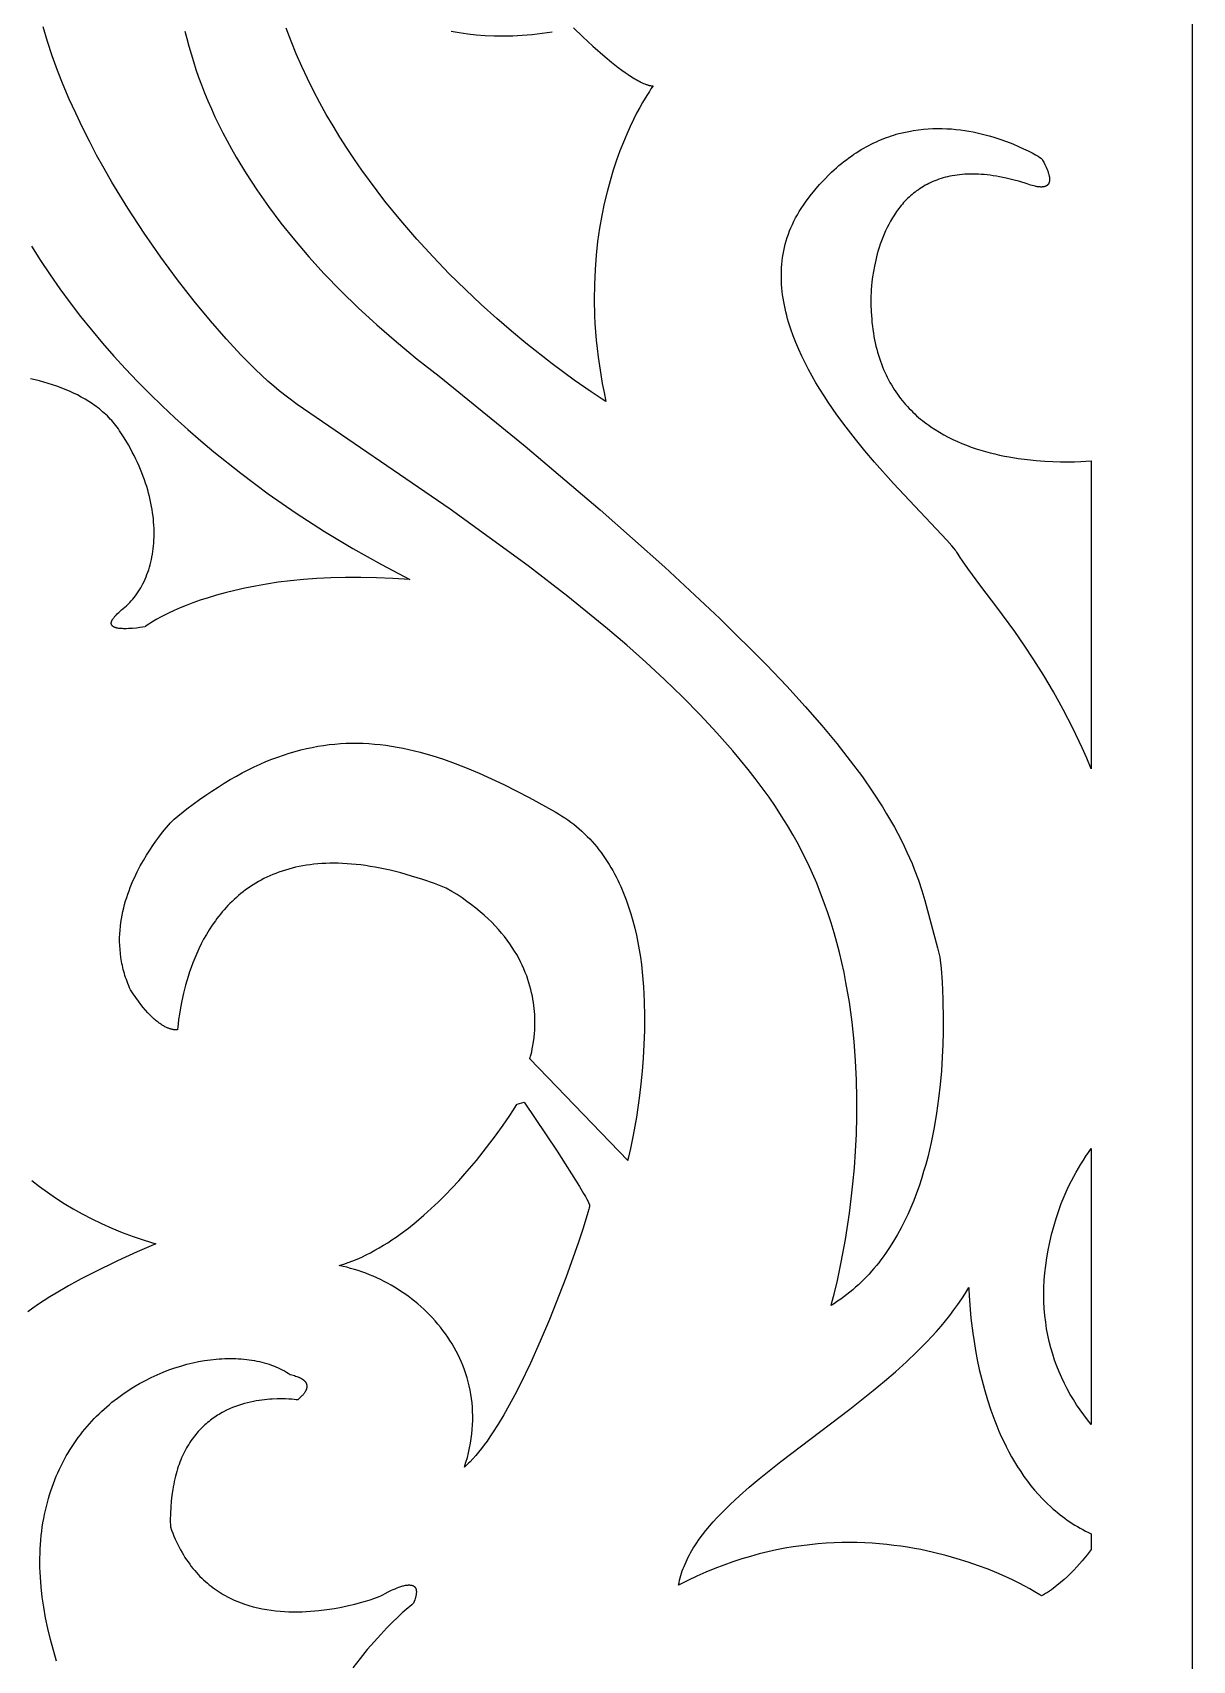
# Model space of a CAD drawing. Extents: x -3008 to 184, y 2842 to 4842.
# Drawn here: x -2236.8 to -2007.6, y 4122.2 to 4443.9 of the extents above; entities that cross this region are included whole.
import ezdxf

# ---------------------------------------------------------------- set-up
doc = ezdxf.new("R2010")
doc.units = 0
doc.layers.add('DEFAULT', color=7, linetype='CONTINUOUS')
doc.layers.add('LAYER_1', color=7, linetype='CONTINUOUS')

msp = doc.modelspace()

# ---------------------------------------------------------------- linework, layer by layer
at = {"layer": 'DEFAULT'}
msp.add_lwpolyline([(-3007.61, 2841.66), (-2007.61, 2841.66), (-2007.61, 4841.66), (-3007.61, 4841.66)], close=True, dxfattribs=at)
at = {"layer": 'LAYER_1'}
for points in [[(-2206.73, 4444.19), (-2206.36, 4442.69), (-2205.95, 4441.18), (-2205.52, 4439.67), (-2205.05, 4438.15), (-2204.54, 4436.61), (-2204.01, 4435.08), (-2203.43, 4433.53), (-2202.83, 4431.97), (-2202.18, 4430.41), (-2201.5, 4428.84), (-2200.78, 4427.26), (-2200.02, 4425.68), (-2199.23, 4424.09), (-2198.39, 4422.49), (-2197.52, 4420.89), (-2196.6, 4419.28), (-2194.65, 4416.05), (-2192.52, 4412.79), (-2190.23, 4409.51), (-2187.75, 4406.22), (-2185.08, 4402.91), (-2182.23, 4399.58), (-2179.18, 4396.23), (-2175.93, 4392.88), (-2172.47, 4389.51), (-2168.81, 4386.14), (-2164.93, 4382.75), (-2160.83, 4379.36), (-2156.51, 4375.97), (-2139.5, 4362.13), (-2124.68, 4349.59), (-2111.9, 4338.27), (-2100.99, 4328.07), (-2091.79, 4318.92), (-2087.78, 4314.7), (-2084.14, 4310.71), (-2080.84, 4306.94), (-2077.88, 4303.37), (-2075.22, 4299.99), (-2072.84, 4296.79), (-2070.74, 4293.76), (-2068.88, 4290.89), (-2068.04, 4289.52), (-2067.25, 4288.17), (-2066.51, 4286.87), (-2065.82, 4285.59), (-2065.18, 4284.35), (-2064.58, 4283.13), (-2064.03, 4281.95), (-2063.51, 4280.79), (-2063.03, 4279.66), (-2062.58, 4278.55), (-2061.78, 4276.4), (-2061.09, 4274.33), (-2060.48, 4272.34), (-2058.02, 4263), (-2057.51, 4261.19), (-2057.45, 4260.61), (-2057.29, 4258.94), (-2057.1, 4256.31), (-2056.94, 4252.85), (-2056.87, 4248.69), (-2056.88, 4246.38), (-2056.94, 4243.94), (-2057.06, 4241.39), (-2057.23, 4238.74), (-2057.47, 4236.01), (-2057.78, 4233.21), (-2058.18, 4230.37), (-2058.66, 4227.48), (-2059.24, 4224.58), (-2059.57, 4223.13), (-2059.93, 4221.68), (-2060.31, 4220.23), (-2060.73, 4218.79), (-2061.17, 4217.35), (-2061.64, 4215.92), (-2062.15, 4214.51), (-2062.69, 4213.11), (-2063.26, 4211.72), (-2063.87, 4210.35), (-2064.51, 4208.99), (-2065.19, 4207.66), (-2065.9, 4206.36), (-2066.66, 4205.07), (-2067.45, 4203.82), (-2068.28, 4202.59), (-2068.72, 4201.98), (-2069.16, 4201.39), (-2069.61, 4200.8), (-2070.07, 4200.23), (-2070.55, 4199.66), (-2071.03, 4199.1), (-2071.53, 4198.54), (-2072.04, 4198), (-2072.56, 4197.47), (-2073.09, 4196.95), (-2073.63, 4196.44), (-2074.18, 4195.93), (-2074.74, 4195.44), (-2075.32, 4194.96), (-2075.91, 4194.49), (-2076.51, 4194.04), (-2077.12, 4193.59), (-2077.75, 4193.16), (-2078.38, 4192.73), (-2079.03, 4192.32), (-2078.87, 4192.9), (-2078.43, 4194.59), (-2077.78, 4197.29), (-2077.01, 4200.91), (-2076.19, 4205.36), (-2075.4, 4210.56), (-2075.04, 4213.4), (-2074.71, 4216.4), (-2074.42, 4219.54), (-2074.19, 4222.81), (-2074.02, 4226.2), (-2073.92, 4229.69), (-2073.91, 4233.28), (-2073.99, 4236.95), (-2074.17, 4240.69), (-2074.45, 4244.5), (-2074.86, 4248.35), (-2075.4, 4252.25), (-2076.08, 4256.17), (-2076.47, 4258.13), (-2076.9, 4260.1), (-2077.37, 4262.07), (-2077.88, 4264.05), (-2078.44, 4266.01), (-2079.03, 4267.98), (-2079.67, 4269.94), (-2080.36, 4271.9), (-2081.09, 4273.85), (-2081.87, 4275.79), (-2082.7, 4277.72), (-2083.58, 4279.63), (-2084.51, 4281.54), (-2085.49, 4283.43), (-2086.53, 4285.31), (-2087.63, 4287.18), (-2088.79, 4289.05), (-2090.01, 4290.92), (-2091.29, 4292.77), (-2092.62, 4294.62), (-2094, 4296.46), (-2095.42, 4298.29), (-2098.42, 4301.93), (-2101.59, 4305.52), (-2104.91, 4309.08), (-2108.36, 4312.59), (-2111.94, 4316.05), (-2115.62, 4319.45), (-2119.38, 4322.8), (-2123.22, 4326.08), (-2131.02, 4332.45), (-2138.9, 4338.53), (-2154.31, 4349.69), (-2184.54, 4370.42), (-2186.44, 4371.83), (-2188.07, 4373.1), (-2189.15, 4374), (-2190.31, 4375.02), (-2191.54, 4376.14), (-2192.83, 4377.38), (-2195.59, 4380.17), (-2198.55, 4383.36), (-2201.66, 4386.91), (-2204.88, 4390.8), (-2208.17, 4395), (-2211.49, 4399.49), (-2214.79, 4404.22), (-2218.03, 4409.19), (-2221.17, 4414.35), (-2222.69, 4417), (-2224.17, 4419.68), (-2225.61, 4422.4), (-2226.99, 4425.15), (-2228.31, 4427.94), (-2229.57, 4430.74), (-2230.77, 4433.57), (-2231.89, 4436.42), (-2232.93, 4439.28), (-2233.89, 4442.15), (-2234.76, 4445.02)], [(-2129.96, 4444.84), (-2128.1, 4443.04), (-2126.11, 4441.2), (-2123.69, 4439.1), (-2122.39, 4438.03), (-2121.07, 4436.99), (-2120.41, 4436.49), (-2119.75, 4436.02), (-2119.1, 4435.57), (-2118.46, 4435.15), (-2117.84, 4434.77), (-2117.54, 4434.59), (-2117.24, 4434.42), (-2116.94, 4434.26), (-2116.65, 4434.11), (-2116.37, 4433.98), (-2116.1, 4433.85), (-2115.83, 4433.74), (-2115.7, 4433.69), (-2115.57, 4433.64), (-2115.44, 4433.6), (-2115.31, 4433.56), (-2115.19, 4433.52), (-2115.07, 4433.49), (-2114.95, 4433.46), (-2114.83, 4433.43), (-2114.72, 4433.41), (-2114.61, 4433.39), (-2114.5, 4433.38), (-2114.44, 4433.37), (-2114.39, 4433.37), (-2114.34, 4433.36), (-2114.28, 4433.36), (-2114.23, 4433.36), (-2114.18, 4433.36), (-2114.38, 4433.08), (-2114.62, 4432.74), (-2114.94, 4432.27), (-2115.33, 4431.66), (-2115.78, 4430.92), (-2116.29, 4430.05), (-2116.85, 4429.05), (-2117.45, 4427.93), (-2118.08, 4426.69), (-2118.73, 4425.32), (-2119.4, 4423.83), (-2120.08, 4422.21), (-2120.76, 4420.49), (-2121.42, 4418.64), (-2122.07, 4416.68), (-2122.7, 4414.61), (-2123.29, 4412.42), (-2123.84, 4410.12), (-2124.34, 4407.72), (-2124.78, 4405.21), (-2125.16, 4402.59), (-2125.46, 4399.87), (-2125.68, 4397.04), (-2125.81, 4394.12), (-2125.84, 4391.09), (-2125.77, 4387.97), (-2125.69, 4386.37), (-2125.58, 4384.75), (-2125.44, 4383.11), (-2125.27, 4381.44), (-2125.06, 4379.75), (-2124.82, 4378.03), (-2124.55, 4376.29), (-2124.24, 4374.53), (-2123.89, 4372.75), (-2123.51, 4370.95), (-2124.27, 4371.43), (-2126.44, 4372.86), (-2129.8, 4375.2), (-2134.17, 4378.42), (-2139.34, 4382.5), (-2142.16, 4384.85), (-2145.11, 4387.4), (-2148.16, 4390.15), (-2151.29, 4393.1), (-2154.47, 4396.23), (-2157.67, 4399.55), (-2160.88, 4403.06), (-2164.07, 4406.74), (-2167.2, 4410.6), (-2170.27, 4414.63), (-2171.77, 4416.7), (-2173.24, 4418.82), (-2174.68, 4420.98), (-2176.09, 4423.19), (-2177.45, 4425.43), (-2178.78, 4427.71), (-2180.07, 4430.03), (-2181.31, 4432.38), (-2182.5, 4434.78), (-2183.64, 4437.21), (-2184.73, 4439.68), (-2185.75, 4442.19), (-2186.72, 4444.73)], [(-2154.13, 4444.17), (-2152.51, 4443.89), (-2150.84, 4443.65), (-2149.14, 4443.46), (-2147.4, 4443.33), (-2145.62, 4443.25), (-2143.8, 4443.22), (-2141.95, 4443.26), (-2140.05, 4443.36), (-2138.11, 4443.52), (-2136.14, 4443.75), (-2134.12, 4444.04)], [(-2237.05, 4401.69), (-2235.25, 4398.83), (-2233.37, 4396.01), (-2231.43, 4393.22), (-2229.41, 4390.48), (-2227.33, 4387.78), (-2225.2, 4385.13), (-2223, 4382.51), (-2220.74, 4379.94), (-2218.44, 4377.42), (-2216.08, 4374.94), (-2213.67, 4372.5), (-2211.22, 4370.11), (-2208.72, 4367.77), (-2206.18, 4365.48), (-2203.61, 4363.23), (-2201, 4361.04), (-2195.69, 4356.79), (-2190.26, 4352.75), (-2184.75, 4348.92), (-2179.17, 4345.31), (-2173.55, 4341.91), (-2167.9, 4338.74), (-2162.25, 4335.8), (-2165.62, 4336.02), (-2168.86, 4336.16), (-2171.99, 4336.23), (-2175, 4336.22), (-2177.89, 4336.14), (-2180.66, 4336), (-2183.32, 4335.8), (-2185.86, 4335.55), (-2188.29, 4335.25), (-2190.6, 4334.91), (-2192.8, 4334.52), (-2194.89, 4334.11), (-2196.87, 4333.66), (-2198.74, 4333.2), (-2200.5, 4332.71), (-2202.15, 4332.21), (-2203.69, 4331.7), (-2205.13, 4331.19), (-2206.46, 4330.68), (-2207.69, 4330.18), (-2208.82, 4329.69), (-2209.84, 4329.21), (-2210.76, 4328.76), (-2211.58, 4328.33), (-2212.3, 4327.94), (-2212.92, 4327.58), (-2213.44, 4327.26), (-2213.86, 4326.99), (-2214.19, 4326.77), (-2214.43, 4326.61), (-2214.57, 4326.51), (-2214.6, 4326.48), (-2214.61, 4326.47), (-2214.61, 4326.47), (-2214.61, 4326.47), (-2215.09, 4326.39), (-2215.63, 4326.31), (-2216.3, 4326.22), (-2217.06, 4326.15), (-2217.46, 4326.12), (-2217.87, 4326.09), (-2218.28, 4326.08), (-2218.68, 4326.08), (-2218.88, 4326.08), (-2219.08, 4326.09), (-2219.27, 4326.1), (-2219.46, 4326.11), (-2219.64, 4326.13), (-2219.81, 4326.15), (-2219.98, 4326.18), (-2220.07, 4326.2), (-2220.15, 4326.22), (-2220.22, 4326.23), (-2220.3, 4326.25), (-2220.37, 4326.27), (-2220.45, 4326.3), (-2220.52, 4326.32), (-2220.58, 4326.35), (-2220.65, 4326.37), (-2220.68, 4326.39), (-2220.71, 4326.4), (-2220.74, 4326.42), (-2220.77, 4326.43), (-2220.8, 4326.45), (-2220.82, 4326.46), (-2220.85, 4326.48), (-2220.88, 4326.49), (-2220.9, 4326.51), (-2220.93, 4326.53), (-2220.95, 4326.55), (-2220.98, 4326.56), (-2221, 4326.58), (-2221.02, 4326.6), (-2221.04, 4326.62), (-2221.06, 4326.64), (-2221.08, 4326.66), (-2221.1, 4326.68), (-2221.12, 4326.7), (-2221.13, 4326.73), (-2221.15, 4326.75), (-2221.16, 4326.77), (-2221.18, 4326.79), (-2221.19, 4326.82), (-2221.2, 4326.84), (-2221.22, 4326.86), (-2221.23, 4326.89), (-2221.24, 4326.91), (-2221.24, 4326.94), (-2221.25, 4326.97), (-2221.26, 4326.99), (-2221.26, 4327.02), (-2221.27, 4327.05), (-2221.27, 4327.08), (-2221.27, 4327.1), (-2221.28, 4327.13), (-2221.28, 4327.16), (-2221.28, 4327.19), (-2221.27, 4327.22), (-2221.27, 4327.26), (-2221.27, 4327.29), (-2221.26, 4327.32), (-2221.26, 4327.35), (-2221.25, 4327.39), (-2221.24, 4327.42), (-2221.23, 4327.45), (-2221.22, 4327.49), (-2221.21, 4327.52), (-2221.2, 4327.56), (-2221.18, 4327.6), (-2221.17, 4327.63), (-2221.15, 4327.67), (-2221.14, 4327.71), (-2221.12, 4327.75), (-2221.1, 4327.79), (-2221.08, 4327.83), (-2221.05, 4327.87), (-2221.03, 4327.91), (-2220.98, 4327.99), (-2220.92, 4328.08), (-2220.86, 4328.17), (-2220.79, 4328.26), (-2220.72, 4328.35), (-2220.64, 4328.44), (-2220.56, 4328.54), (-2220.47, 4328.64), (-2220.37, 4328.75), (-2220.27, 4328.85), (-2220.05, 4329.07), (-2219.81, 4329.3), (-2219.54, 4329.54), (-2219.24, 4329.79), (-2218.92, 4330.06), (-2218.59, 4330.33), (-2218.26, 4330.62), (-2217.94, 4330.92), (-2217.63, 4331.23), (-2217.33, 4331.56), (-2217.04, 4331.89), (-2216.75, 4332.24), (-2216.48, 4332.6), (-2216.21, 4332.97), (-2215.95, 4333.35), (-2215.7, 4333.74), (-2215.46, 4334.14), (-2215.23, 4334.55), (-2215.01, 4334.98), (-2214.79, 4335.41), (-2214.59, 4335.85), (-2214.4, 4336.31), (-2214.22, 4336.77), (-2214.04, 4337.24), (-2213.88, 4337.72), (-2213.73, 4338.21), (-2213.59, 4338.71), (-2213.46, 4339.21), (-2213.34, 4339.73), (-2213.24, 4340.25), (-2213.14, 4340.79), (-2213.06, 4341.32), (-2212.99, 4341.87), (-2212.93, 4342.43), (-2212.88, 4342.99), (-2212.84, 4343.56), (-2212.82, 4344.14), (-2212.81, 4344.72), (-2212.81, 4345.31), (-2212.83, 4345.91), (-2212.86, 4346.51), (-2212.9, 4347.12), (-2212.95, 4347.73), (-2213.02, 4348.35), (-2213.1, 4348.98), (-2213.2, 4349.61), (-2213.31, 4350.25), (-2213.43, 4350.89), (-2213.57, 4351.54), (-2213.73, 4352.19), (-2213.9, 4352.84), (-2214.08, 4353.5), (-2214.28, 4354.17), (-2214.49, 4354.84), (-2214.72, 4355.51), (-2214.96, 4356.18), (-2215.23, 4356.86), (-2215.5, 4357.54), (-2215.79, 4358.23), (-2216.1, 4358.92), (-2216.43, 4359.61), (-2216.77, 4360.3), (-2217.13, 4361), (-2217.5, 4361.69), (-2217.89, 4362.39), (-2218.73, 4363.8), (-2219.64, 4365.21), (-2219.87, 4365.56), (-2220.12, 4365.9), (-2220.38, 4366.24), (-2220.64, 4366.57), (-2220.91, 4366.89), (-2221.18, 4367.21), (-2221.47, 4367.52), (-2221.76, 4367.82), (-2222.05, 4368.12), (-2222.36, 4368.41), (-2222.67, 4368.69), (-2222.98, 4368.97), (-2223.31, 4369.24), (-2223.63, 4369.51), (-2223.97, 4369.77), (-2224.31, 4370.03), (-2224.65, 4370.28), (-2225, 4370.52), (-2225.72, 4370.99), (-2226.45, 4371.44), (-2227.2, 4371.86), (-2227.97, 4372.27), (-2228.76, 4372.65), (-2229.56, 4373.01), (-2230.37, 4373.36), (-2231.2, 4373.68), (-2232.04, 4373.99), (-2232.88, 4374.28), (-2233.74, 4374.55), (-2234.6, 4374.8), (-2235.47, 4375.04), (-2236.34, 4375.26), (-2237.21, 4375.46)], [(-2236.99, 4217.06), (-2235.48, 4215.87), (-2233.91, 4214.72), (-2232.27, 4213.59), (-2230.58, 4212.5), (-2228.83, 4211.45), (-2227.02, 4210.43), (-2225.14, 4209.45), (-2223.19, 4208.51), (-2221.18, 4207.62), (-2219.11, 4206.77), (-2216.96, 4205.97), (-2214.75, 4205.22), (-2212.46, 4204.52), (-2216.15, 4202.94), (-2220.07, 4201.15), (-2224.75, 4198.87), (-2227.23, 4197.58), (-2229.73, 4196.22), (-2232.19, 4194.79), (-2233.39, 4194.06), (-2234.55, 4193.32), (-2235.68, 4192.58), (-2236.76, 4191.82), (-2237.79, 4191.07)], [(-2232.07, 4122.03), (-2233.27, 4126.33), (-2233.8, 4128.49), (-2234.25, 4130.61), (-2234.62, 4132.69), (-2234.92, 4134.72), (-2235.14, 4136.71), (-2235.29, 4138.65), (-2235.34, 4139.61), (-2235.37, 4140.55), (-2235.38, 4141.48), (-2235.38, 4142.41), (-2235.36, 4143.32), (-2235.32, 4144.22), (-2235.27, 4145.11), (-2235.2, 4145.99), (-2235.12, 4146.86), (-2235.02, 4147.72), (-2234.91, 4148.56), (-2234.78, 4149.4), (-2234.63, 4150.22), (-2234.47, 4151.04), (-2234.3, 4151.84), (-2234.11, 4152.63), (-2233.91, 4153.42), (-2233.7, 4154.19), (-2233.47, 4154.95), (-2233.23, 4155.7), (-2232.98, 4156.43), (-2232.71, 4157.16), (-2232.43, 4157.88), (-2232.14, 4158.59), (-2231.84, 4159.28), (-2231.53, 4159.97), (-2231.2, 4160.64), (-2230.87, 4161.3), (-2230.52, 4161.96), (-2230.16, 4162.6), (-2229.79, 4163.23), (-2229.42, 4163.85), (-2229.03, 4164.46), (-2228.63, 4165.06), (-2228.22, 4165.65), (-2227.81, 4166.23), (-2227.38, 4166.79), (-2226.95, 4167.35), (-2226.5, 4167.9), (-2226.05, 4168.43), (-2225.59, 4168.96), (-2225.13, 4169.47), (-2224.65, 4169.98), (-2224.17, 4170.47), (-2223.68, 4170.95), (-2223.19, 4171.42), (-2222.68, 4171.88), (-2222.18, 4172.34), (-2221.66, 4172.78), (-2221.14, 4173.21), (-2220.08, 4174.03), (-2219.01, 4174.82), (-2217.91, 4175.56), (-2216.8, 4176.27), (-2215.67, 4176.93), (-2214.53, 4177.54), (-2213.38, 4178.12), (-2212.22, 4178.66), (-2211.05, 4179.15), (-2209.88, 4179.6), (-2208.7, 4180.01), (-2207.53, 4180.38), (-2206.35, 4180.71), (-2205.18, 4181), (-2204.01, 4181.24), (-2202.84, 4181.45), (-2201.69, 4181.61), (-2200.55, 4181.73), (-2199.98, 4181.78), (-2199.41, 4181.81), (-2198.85, 4181.84), (-2198.3, 4181.86), (-2197.74, 4181.86), (-2197.19, 4181.85), (-2196.65, 4181.84), (-2196.11, 4181.81), (-2195.58, 4181.78), (-2195.05, 4181.73), (-2194.52, 4181.68), (-2194, 4181.61), (-2193.49, 4181.53), (-2192.99, 4181.45), (-2192.49, 4181.35), (-2191.99, 4181.24), (-2191.51, 4181.13), (-2191.03, 4181), (-2190.55, 4180.86), (-2190.09, 4180.72), (-2189.63, 4180.56), (-2189.19, 4180.39), (-2188.75, 4180.22), (-2188.31, 4180.03), (-2187.89, 4179.83), (-2187.48, 4179.63), (-2187.07, 4179.41), (-2186.68, 4179.18), (-2186.29, 4178.94), (-2185.92, 4178.7), (-2185.62, 4178.63), (-2185.35, 4178.56), (-2185.09, 4178.48), (-2184.84, 4178.4), (-2184.61, 4178.32), (-2184.39, 4178.24), (-2184.29, 4178.2), (-2184.19, 4178.16), (-2184.1, 4178.11), (-2184, 4178.07), (-2183.92, 4178.02), (-2183.83, 4177.98), (-2183.75, 4177.93), (-2183.67, 4177.89), (-2183.6, 4177.84), (-2183.52, 4177.79), (-2183.45, 4177.75), (-2183.39, 4177.7), (-2183.33, 4177.65), (-2183.27, 4177.6), (-2183.21, 4177.55), (-2183.16, 4177.51), (-2183.11, 4177.46), (-2183.06, 4177.41), (-2183.01, 4177.36), (-2182.97, 4177.31), (-2182.95, 4177.28), (-2182.93, 4177.26), (-2182.91, 4177.23), (-2182.89, 4177.2), (-2182.88, 4177.18), (-2182.86, 4177.15), (-2182.84, 4177.13), (-2182.83, 4177.1), (-2182.81, 4177.08), (-2182.8, 4177.05), (-2182.79, 4177.03), (-2182.77, 4177), (-2182.76, 4176.97), (-2182.75, 4176.95), (-2182.74, 4176.92), (-2182.73, 4176.9), (-2182.72, 4176.87), (-2182.71, 4176.84), (-2182.7, 4176.82), (-2182.69, 4176.79), (-2182.68, 4176.77), (-2182.67, 4176.74), (-2182.67, 4176.71), (-2182.66, 4176.69), (-2182.65, 4176.66), (-2182.65, 4176.63), (-2182.64, 4176.61), (-2182.64, 4176.58), (-2182.64, 4176.56), (-2182.63, 4176.53), (-2182.63, 4176.5), (-2182.63, 4176.48), (-2182.63, 4176.45), (-2182.63, 4176.42), (-2182.62, 4176.4), (-2182.62, 4176.37), (-2182.62, 4176.32), (-2182.63, 4176.27), (-2182.63, 4176.21), (-2182.64, 4176.16), (-2182.65, 4176.11), (-2182.65, 4176.06), (-2182.67, 4176.01), (-2182.68, 4175.95), (-2182.69, 4175.9), (-2182.71, 4175.85), (-2182.72, 4175.8), (-2182.74, 4175.75), (-2182.76, 4175.7), (-2182.78, 4175.65), (-2182.8, 4175.6), (-2182.83, 4175.55), (-2182.85, 4175.5), (-2182.87, 4175.45), (-2182.9, 4175.4), (-2182.93, 4175.35), (-2182.98, 4175.25), (-2183.04, 4175.16), (-2183.1, 4175.07), (-2183.17, 4174.97), (-2183.24, 4174.89), (-2183.3, 4174.8), (-2183.37, 4174.71), (-2183.45, 4174.63), (-2183.52, 4174.55), (-2183.66, 4174.4), (-2183.8, 4174.26), (-2183.94, 4174.13), (-2184.06, 4174.01), (-2184.18, 4173.92), (-2184.28, 4173.83), (-2184.43, 4173.72), (-2184.48, 4173.67), (-2184.56, 4173.69), (-2184.77, 4173.72), (-2185.12, 4173.76), (-2185.59, 4173.8), (-2186.18, 4173.84), (-2186.86, 4173.88), (-2187.64, 4173.89), (-2188.51, 4173.89), (-2189.45, 4173.85), (-2189.94, 4173.82), (-2190.45, 4173.78), (-2190.98, 4173.72), (-2191.51, 4173.66), (-2192.06, 4173.58), (-2192.62, 4173.49), (-2193.19, 4173.38), (-2193.76, 4173.26), (-2194.34, 4173.12), (-2194.93, 4172.96), (-2195.52, 4172.79), (-2196.11, 4172.6), (-2196.71, 4172.38), (-2197.31, 4172.15), (-2197.9, 4171.9), (-2198.5, 4171.62), (-2199.09, 4171.32), (-2199.38, 4171.16), (-2199.68, 4170.99), (-2199.97, 4170.82), (-2200.26, 4170.64), (-2200.55, 4170.46), (-2200.84, 4170.27), (-2201.12, 4170.07), (-2201.4, 4169.87), (-2201.68, 4169.65), (-2201.96, 4169.44), (-2202.24, 4169.21), (-2202.51, 4168.98), (-2202.78, 4168.74), (-2203.05, 4168.49), (-2203.31, 4168.23), (-2203.58, 4167.97), (-2203.83, 4167.7), (-2204.09, 4167.42), (-2204.34, 4167.14), (-2204.58, 4166.84), (-2204.83, 4166.54), (-2205.06, 4166.23), (-2205.3, 4165.91), (-2205.53, 4165.58), (-2205.75, 4165.24), (-2205.97, 4164.9), (-2206.19, 4164.54), (-2206.4, 4164.18), (-2206.6, 4163.81), (-2206.8, 4163.43), (-2206.99, 4163.04), (-2207.18, 4162.63), (-2207.37, 4162.23), (-2207.54, 4161.81), (-2207.71, 4161.38), (-2207.88, 4160.94), (-2208.03, 4160.49), (-2208.18, 4160.03), (-2208.33, 4159.56), (-2208.47, 4159.08), (-2208.6, 4158.59), (-2208.72, 4158.09), (-2208.84, 4157.58), (-2208.94, 4157.06), (-2209.04, 4156.52), (-2209.14, 4155.98), (-2209.3, 4154.86), (-2209.43, 4153.7), (-2209.52, 4152.48), (-2209.58, 4151.23), (-2209.61, 4149.92), (-2209.59, 4148.57), (-2209.37, 4147.95), (-2209.14, 4147.35), (-2208.9, 4146.76), (-2208.65, 4146.19), (-2208.4, 4145.63), (-2208.14, 4145.09), (-2207.87, 4144.56), (-2207.59, 4144.04), (-2207.3, 4143.53), (-2207.01, 4143.04), (-2206.71, 4142.56), (-2206.41, 4142.1), (-2206.1, 4141.65), (-2205.78, 4141.2), (-2205.46, 4140.78), (-2205.13, 4140.36), (-2204.79, 4139.96), (-2204.45, 4139.56), (-2204.1, 4139.18), (-2203.75, 4138.81), (-2203.39, 4138.46), (-2203.03, 4138.11), (-2202.66, 4137.78), (-2202.29, 4137.45), (-2201.91, 4137.14), (-2201.53, 4136.84), (-2201.15, 4136.55), (-2200.76, 4136.26), (-2200.36, 4135.99), (-2199.96, 4135.73), (-2199.56, 4135.48), (-2199.16, 4135.24), (-2198.75, 4135.01), (-2198.34, 4134.79), (-2197.92, 4134.57), (-2197.51, 4134.37), (-2197.09, 4134.17), (-2196.66, 4133.99), (-2196.24, 4133.81), (-2195.81, 4133.64), (-2195.38, 4133.48), (-2194.95, 4133.33), (-2194.52, 4133.19), (-2194.08, 4133.05), (-2193.21, 4132.81), (-2192.33, 4132.59), (-2191.45, 4132.4), (-2190.56, 4132.24), (-2189.68, 4132.11), (-2188.8, 4132), (-2187.91, 4131.92), (-2187.04, 4131.86), (-2186.16, 4131.82), (-2185.29, 4131.8), (-2184.43, 4131.8), (-2183.58, 4131.82), (-2182.73, 4131.86), (-2181.9, 4131.91), (-2181.07, 4131.97), (-2180.26, 4132.05), (-2178.69, 4132.25), (-2177.19, 4132.49), (-2175.76, 4132.75), (-2174.42, 4133.04), (-2173.17, 4133.33), (-2172.04, 4133.63), (-2171.03, 4133.92), (-2170.14, 4134.19), (-2169.39, 4134.43), (-2168.35, 4134.8), (-2167.99, 4134.94), (-2167.59, 4135.17), (-2167.14, 4135.42), (-2166.57, 4135.72), (-2165.91, 4136.05), (-2165.55, 4136.21), (-2165.19, 4136.37), (-2164.81, 4136.53), (-2164.43, 4136.67), (-2164.24, 4136.74), (-2164.05, 4136.8), (-2163.87, 4136.86), (-2163.68, 4136.91), (-2163.5, 4136.96), (-2163.32, 4137), (-2163.14, 4137.04), (-2162.96, 4137.06), (-2162.88, 4137.08), (-2162.79, 4137.09), (-2162.71, 4137.1), (-2162.63, 4137.1), (-2162.55, 4137.11), (-2162.47, 4137.11), (-2162.39, 4137.11), (-2162.31, 4137.11), (-2162.24, 4137.1), (-2162.16, 4137.1), (-2162.09, 4137.09), (-2162.05, 4137.09), (-2162.02, 4137.08), (-2161.98, 4137.07), (-2161.95, 4137.07), (-2161.92, 4137.06), (-2161.88, 4137.05), (-2161.85, 4137.04), (-2161.82, 4137.03), (-2161.79, 4137.02), (-2161.75, 4137.01), (-2161.72, 4137), (-2161.69, 4136.99), (-2161.66, 4136.98), (-2161.63, 4136.96), (-2161.61, 4136.95), (-2161.58, 4136.94), (-2161.55, 4136.92), (-2161.52, 4136.91), (-2161.5, 4136.89), (-2161.47, 4136.87), (-2161.45, 4136.85), (-2161.42, 4136.83), (-2161.4, 4136.82), (-2161.37, 4136.8), (-2161.35, 4136.77), (-2161.33, 4136.75), (-2161.31, 4136.73), (-2161.28, 4136.71), (-2161.26, 4136.68), (-2161.24, 4136.66), (-2161.22, 4136.63), (-2161.21, 4136.61), (-2161.19, 4136.58), (-2161.17, 4136.55), (-2161.15, 4136.52), (-2161.14, 4136.49), (-2161.12, 4136.46), (-2161.11, 4136.43), (-2161.1, 4136.4), (-2161.08, 4136.37), (-2161.07, 4136.33), (-2161.06, 4136.3), (-2161.05, 4136.26), (-2161.04, 4136.23), (-2161.03, 4136.19), (-2161.02, 4136.15), (-2161.01, 4136.11), (-2161.01, 4136.07), (-2161, 4136.03), (-2160.99, 4135.99), (-2160.99, 4135.95), (-2160.99, 4135.9), (-2160.98, 4135.86), (-2160.98, 4135.81), (-2160.98, 4135.77), (-2160.98, 4135.72), (-2160.98, 4135.62), (-2160.99, 4135.52), (-2161, 4135.42), (-2161.01, 4135.31), (-2161.03, 4135.19), (-2161.05, 4135.08), (-2161.07, 4134.96), (-2161.1, 4134.83), (-2161.13, 4134.7), (-2161.16, 4134.57), (-2161.2, 4134.43), (-2161.3, 4134.14), (-2161.4, 4133.83), (-2161.53, 4133.5), (-2161.91, 4133.19), (-2163, 4132.27), (-2163.76, 4131.58), (-2164.66, 4130.74), (-2165.68, 4129.75), (-2166.81, 4128.61), (-2168.02, 4127.33), (-2169.32, 4125.9), (-2170.68, 4124.33), (-2172.08, 4122.61), (-2173.53, 4120.75)]]:
    msp.add_lwpolyline(points, dxfattribs=at)
for points in [[(-2027.61, 4359.24), (-2027.61, 4298.41), (-2028.49, 4300.49), (-2029.39, 4302.52), (-2031.24, 4306.42), (-2033.14, 4310.1), (-2035.07, 4313.58), (-2037.01, 4316.86), (-2038.95, 4319.94), (-2040.86, 4322.82), (-2042.73, 4325.52), (-2046.26, 4330.36), (-2049.41, 4334.5), (-2052.01, 4337.98), (-2053.06, 4339.48), (-2053.52, 4340.17), (-2053.92, 4340.82), (-2054.03, 4340.99), (-2054.15, 4341.18), (-2054.29, 4341.37), (-2054.44, 4341.57), (-2054.79, 4342.01), (-2055.18, 4342.49), (-2056.13, 4343.56), (-2066.72, 4354.79), (-2070.46, 4358.99), (-2072.34, 4361.22), (-2074.22, 4363.53), (-2076.07, 4365.91), (-2077.87, 4368.35), (-2079.59, 4370.85), (-2080.42, 4372.11), (-2081.23, 4373.39), (-2082.01, 4374.69), (-2082.76, 4375.99), (-2083.48, 4377.3), (-2084.17, 4378.61), (-2084.81, 4379.94), (-2085.42, 4381.27), (-2085.99, 4382.61), (-2086.51, 4383.95), (-2086.99, 4385.29), (-2087.42, 4386.64), (-2087.62, 4387.32), (-2087.8, 4387.99), (-2087.97, 4388.67), (-2088.12, 4389.34), (-2088.26, 4390.02), (-2088.39, 4390.69), (-2088.5, 4391.37), (-2088.6, 4392.04), (-2088.68, 4392.72), (-2088.75, 4393.39), (-2088.8, 4394.07), (-2088.83, 4394.74), (-2088.85, 4395.41), (-2088.85, 4396.08), (-2088.84, 4396.75), (-2088.81, 4397.42), (-2088.76, 4398.09), (-2088.69, 4398.76), (-2088.6, 4399.42), (-2088.5, 4400.09), (-2088.37, 4400.75), (-2088.23, 4401.41), (-2088.07, 4402.07), (-2087.89, 4402.72), (-2087.68, 4403.38), (-2087.46, 4404.03), (-2087.22, 4404.68), (-2086.95, 4405.33), (-2086.67, 4405.97), (-2086.36, 4406.61), (-2086.03, 4407.25), (-2085.68, 4407.89), (-2085.31, 4408.52), (-2084.91, 4409.15), (-2084.5, 4409.78), (-2084.05, 4410.4), (-2083.14, 4411.61), (-2082.22, 4412.76), (-2081.28, 4413.85), (-2080.34, 4414.87), (-2079.39, 4415.84), (-2078.91, 4416.3), (-2078.43, 4416.75), (-2077.94, 4417.18), (-2077.46, 4417.6), (-2076.98, 4418), (-2076.49, 4418.39), (-2076, 4418.77), (-2075.51, 4419.14), (-2075.02, 4419.49), (-2074.53, 4419.83), (-2074.04, 4420.15), (-2073.55, 4420.46), (-2073.05, 4420.76), (-2072.56, 4421.05), (-2072.06, 4421.33), (-2071.57, 4421.6), (-2071.07, 4421.85), (-2070.58, 4422.09), (-2070.08, 4422.32), (-2069.59, 4422.54), (-2069.09, 4422.75), (-2068.6, 4422.95), (-2068.1, 4423.13), (-2067.61, 4423.31), (-2067.11, 4423.48), (-2066.62, 4423.63), (-2066.13, 4423.78), (-2065.64, 4423.92), (-2064.66, 4424.16), (-2063.68, 4424.37), (-2062.71, 4424.54), (-2061.75, 4424.68), (-2060.79, 4424.79), (-2059.84, 4424.87), (-2058.9, 4424.91), (-2057.97, 4424.93), (-2057.04, 4424.93), (-2056.13, 4424.89), (-2055.23, 4424.84), (-2054.35, 4424.76), (-2053.48, 4424.66), (-2052.62, 4424.54), (-2051.77, 4424.4), (-2050.95, 4424.25), (-2050.13, 4424.08), (-2049.34, 4423.9), (-2048.56, 4423.71), (-2047.81, 4423.5), (-2047.07, 4423.29), (-2045.66, 4422.83), (-2044.34, 4422.36), (-2043.11, 4421.88), (-2041.99, 4421.4), (-2040.97, 4420.93), (-2040.07, 4420.49), (-2039.29, 4420.09), (-2038.63, 4419.73), (-2038.11, 4419.43), (-2037.74, 4419.21), (-2037.42, 4419.01), (-2037.37, 4418.92), (-2037.22, 4418.68), (-2037.01, 4418.3), (-2036.76, 4417.82), (-2036.63, 4417.55), (-2036.5, 4417.27), (-2036.37, 4416.97), (-2036.25, 4416.67), (-2036.19, 4416.51), (-2036.14, 4416.35), (-2036.09, 4416.2), (-2036.04, 4416.04), (-2036, 4415.89), (-2035.96, 4415.73), (-2035.93, 4415.58), (-2035.9, 4415.42), (-2035.89, 4415.35), (-2035.88, 4415.27), (-2035.87, 4415.2), (-2035.86, 4415.13), (-2035.86, 4415.05), (-2035.85, 4414.98), (-2035.85, 4414.91), (-2035.85, 4414.84), (-2035.85, 4414.77), (-2035.85, 4414.7), (-2035.86, 4414.64), (-2035.87, 4414.57), (-2035.88, 4414.5), (-2035.88, 4414.47), (-2035.89, 4414.44), (-2035.9, 4414.41), (-2035.9, 4414.38), (-2035.91, 4414.35), (-2035.92, 4414.32), (-2035.93, 4414.29), (-2035.94, 4414.26), (-2035.95, 4414.23), (-2035.96, 4414.2), (-2035.97, 4414.17), (-2035.98, 4414.14), (-2035.99, 4414.11), (-2036.01, 4414.09), (-2036.02, 4414.06), (-2036.03, 4414.03), (-2036.05, 4414.01), (-2036.06, 4413.98), (-2036.08, 4413.96), (-2036.1, 4413.93), (-2036.11, 4413.91), (-2036.13, 4413.88), (-2036.15, 4413.86), (-2036.17, 4413.84), (-2036.19, 4413.81), (-2036.21, 4413.79), (-2036.23, 4413.77), (-2036.25, 4413.75), (-2036.28, 4413.73), (-2036.3, 4413.71), (-2036.33, 4413.69), (-2036.35, 4413.67), (-2036.38, 4413.65), (-2036.4, 4413.63), (-2036.43, 4413.61), (-2036.46, 4413.6), (-2036.49, 4413.58), (-2036.52, 4413.56), (-2036.55, 4413.55), (-2036.58, 4413.53), (-2036.61, 4413.52), (-2036.64, 4413.51), (-2036.68, 4413.49), (-2036.71, 4413.48), (-2036.75, 4413.47), (-2036.78, 4413.46), (-2036.82, 4413.45), (-2036.86, 4413.44), (-2036.89, 4413.43), (-2036.93, 4413.42), (-2036.97, 4413.41), (-2037.01, 4413.4), (-2037.06, 4413.39), (-2037.1, 4413.39), (-2037.19, 4413.38), (-2037.28, 4413.37), (-2037.37, 4413.36), (-2037.47, 4413.36), (-2037.57, 4413.36), (-2037.68, 4413.37), (-2037.79, 4413.37), (-2037.9, 4413.38), (-2038.02, 4413.39), (-2038.14, 4413.41), (-2038.27, 4413.43), (-2038.4, 4413.45), (-2038.53, 4413.48), (-2038.67, 4413.51), (-2038.96, 4413.57), (-2039.27, 4413.66), (-2039.59, 4413.75), (-2039.93, 4413.86), (-2040.29, 4413.99), (-2041.72, 4414.43), (-2043.1, 4414.81), (-2044.43, 4415.13), (-2045.08, 4415.27), (-2045.72, 4415.39), (-2046.35, 4415.51), (-2046.97, 4415.6), (-2047.58, 4415.69), (-2048.18, 4415.76), (-2048.77, 4415.82), (-2049.35, 4415.86), (-2049.92, 4415.9), (-2050.48, 4415.92), (-2051.02, 4415.93), (-2051.56, 4415.92), (-2052.09, 4415.91), (-2052.61, 4415.88), (-2053.12, 4415.84), (-2053.62, 4415.8), (-2054.11, 4415.74), (-2054.6, 4415.67), (-2055.07, 4415.59), (-2055.53, 4415.5), (-2055.99, 4415.4), (-2056.43, 4415.29), (-2056.87, 4415.17), (-2057.3, 4415.04), (-2057.72, 4414.9), (-2058.13, 4414.75), (-2058.53, 4414.6), (-2058.92, 4414.43), (-2059.31, 4414.26), (-2059.69, 4414.08), (-2060.06, 4413.89), (-2060.42, 4413.7), (-2060.77, 4413.49), (-2061.12, 4413.28), (-2061.45, 4413.06), (-2061.78, 4412.84), (-2062.11, 4412.61), (-2062.42, 4412.37), (-2062.73, 4412.13), (-2063.03, 4411.88), (-2063.32, 4411.63), (-2063.61, 4411.37), (-2063.89, 4411.1), (-2064.16, 4410.83), (-2064.43, 4410.56), (-2064.68, 4410.28), (-2064.94, 4409.99), (-2065.18, 4409.7), (-2065.42, 4409.41), (-2065.65, 4409.12), (-2065.88, 4408.82), (-2066.1, 4408.51), (-2066.31, 4408.21), (-2066.52, 4407.9), (-2066.91, 4407.27), (-2067.28, 4406.64), (-2067.63, 4405.99), (-2067.96, 4405.35), (-2068.27, 4404.69), (-2068.56, 4404.04), (-2068.82, 4403.39), (-2069.07, 4402.73), (-2069.3, 4402.08), (-2069.51, 4401.44), (-2069.71, 4400.8), (-2069.89, 4400.16), (-2070.05, 4399.54), (-2070.2, 4398.93), (-2070.45, 4397.75), (-2070.66, 4396.64), (-2070.82, 4395.6), (-2070.94, 4394.66), (-2071.02, 4393.83), (-2071.08, 4393.12), (-2071.11, 4392.54), (-2071.14, 4391.84), (-2071.14, 4391.75), (-2071.14, 4390.21), (-2071.1, 4388.71), (-2071.06, 4387.98), (-2071, 4387.26), (-2070.94, 4386.56), (-2070.86, 4385.86), (-2070.77, 4385.18), (-2070.67, 4384.51), (-2070.56, 4383.85), (-2070.43, 4383.2), (-2070.3, 4382.56), (-2070.16, 4381.94), (-2070, 4381.32), (-2069.84, 4380.72), (-2069.66, 4380.13), (-2069.48, 4379.54), (-2069.28, 4378.97), (-2069.08, 4378.41), (-2068.86, 4377.86), (-2068.64, 4377.32), (-2068.41, 4376.79), (-2068.16, 4376.27), (-2067.91, 4375.76), (-2067.66, 4375.26), (-2067.39, 4374.76), (-2067.11, 4374.28), (-2066.83, 4373.81), (-2066.54, 4373.35), (-2066.24, 4372.9), (-2065.93, 4372.46), (-2065.62, 4372.02), (-2065.3, 4371.6), (-2064.97, 4371.19), (-2064.63, 4370.78), (-2064.29, 4370.38), (-2063.94, 4369.99), (-2063.59, 4369.61), (-2063.22, 4369.24), (-2062.86, 4368.88), (-2062.48, 4368.53), (-2062.11, 4368.18), (-2061.72, 4367.85), (-2061.33, 4367.52), (-2060.94, 4367.2), (-2060.54, 4366.88), (-2060.13, 4366.58), (-2059.73, 4366.28), (-2059.31, 4365.99), (-2058.47, 4365.43), (-2057.62, 4364.91), (-2056.75, 4364.41), (-2055.87, 4363.94), (-2054.97, 4363.5), (-2054.07, 4363.08), (-2053.16, 4362.69), (-2052.24, 4362.32), (-2051.31, 4361.98), (-2050.38, 4361.66), (-2049.45, 4361.37), (-2048.51, 4361.1), (-2047.57, 4360.84), (-2046.64, 4360.61), (-2045.71, 4360.4), (-2044.78, 4360.21), (-2043.85, 4360.03), (-2042.02, 4359.74), (-2040.23, 4359.5), (-2038.49, 4359.32), (-2036.81, 4359.2), (-2035.19, 4359.12), (-2033.66, 4359.08), (-2032.22, 4359.07), (-2030.89, 4359.09), (-2029.66, 4359.12)], [(-2133.55, 4289.89), (-2132.9, 4289.51), (-2132.27, 4289.12), (-2131.65, 4288.72), (-2131.05, 4288.3), (-2130.46, 4287.87), (-2129.89, 4287.43), (-2129.33, 4286.98), (-2128.78, 4286.51), (-2128.25, 4286.04), (-2127.73, 4285.55), (-2127.23, 4285.05), (-2126.73, 4284.54), (-2126.26, 4284.02), (-2125.79, 4283.49), (-2125.34, 4282.95), (-2124.9, 4282.4), (-2124.48, 4281.84), (-2124.06, 4281.27), (-2123.66, 4280.69), (-2123.27, 4280.1), (-2122.9, 4279.51), (-2122.53, 4278.9), (-2122.18, 4278.29), (-2121.84, 4277.67), (-2121.51, 4277.05), (-2121.19, 4276.41), (-2120.88, 4275.77), (-2120.59, 4275.12), (-2120.03, 4273.81), (-2119.51, 4272.47), (-2119.03, 4271.11), (-2118.59, 4269.73), (-2118.19, 4268.33), (-2117.83, 4266.92), (-2117.5, 4265.5), (-2117.21, 4264.06), (-2116.95, 4262.61), (-2116.72, 4261.16), (-2116.52, 4259.7), (-2116.35, 4258.24), (-2116.21, 4256.78), (-2116.1, 4255.32), (-2115.95, 4252.41), (-2115.89, 4249.54), (-2115.91, 4246.7), (-2116, 4243.93), (-2116.16, 4241.24), (-2116.37, 4238.65), (-2116.62, 4236.17), (-2116.9, 4233.81), (-2117.51, 4229.56), (-2118.13, 4226.02), (-2118.67, 4223.33), (-2119.06, 4221.62), (-2119.17, 4221.17), (-2119.19, 4221.06), (-2119.2, 4221.03), (-2119.2, 4221.02), (-2119.2, 4221.02), (-2138.57, 4241.11), (-2138.55, 4241.17), (-2138.5, 4241.34), (-2138.42, 4241.61), (-2138.31, 4242), (-2138.19, 4242.48), (-2138.07, 4243.05), (-2137.94, 4243.71), (-2137.82, 4244.46), (-2137.72, 4245.28), (-2137.63, 4246.18), (-2137.6, 4246.66), (-2137.57, 4247.15), (-2137.56, 4247.66), (-2137.55, 4248.18), (-2137.56, 4248.72), (-2137.57, 4249.27), (-2137.6, 4249.84), (-2137.64, 4250.42), (-2137.69, 4251.01), (-2137.76, 4251.61), (-2137.84, 4252.23), (-2137.95, 4252.85), (-2138.06, 4253.49), (-2138.2, 4254.13), (-2138.36, 4254.79), (-2138.53, 4255.45), (-2138.73, 4256.12), (-2138.94, 4256.79), (-2139.18, 4257.48), (-2139.45, 4258.17), (-2139.74, 4258.86), (-2140.05, 4259.56), (-2140.39, 4260.26), (-2140.76, 4260.96), (-2141.15, 4261.67), (-2141.57, 4262.38), (-2142.02, 4263.09), (-2142.51, 4263.8), (-2143.02, 4264.52), (-2143.57, 4265.23), (-2144.15, 4265.94), (-2144.76, 4266.65), (-2145.41, 4267.36), (-2146.09, 4268.06), (-2146.81, 4268.76), (-2147.57, 4269.46), (-2148.36, 4270.15), (-2149.2, 4270.84), (-2150.07, 4271.52), (-2150.99, 4272.2), (-2151.94, 4272.87), (-2152.94, 4273.53), (-2153.99, 4274.18), (-2155.07, 4274.82), (-2157.42, 4275.72), (-2159.71, 4276.51), (-2161.92, 4277.21), (-2164.06, 4277.82), (-2166.14, 4278.34), (-2168.15, 4278.77), (-2169.13, 4278.96), (-2170.1, 4279.12), (-2171.04, 4279.26), (-2171.98, 4279.39), (-2172.89, 4279.49), (-2173.8, 4279.58), (-2174.68, 4279.64), (-2175.55, 4279.69), (-2176.41, 4279.72), (-2177.25, 4279.73), (-2178.07, 4279.72), (-2178.88, 4279.7), (-2179.68, 4279.66), (-2180.46, 4279.6), (-2181.23, 4279.53), (-2181.98, 4279.44), (-2182.72, 4279.33), (-2183.45, 4279.21), (-2184.16, 4279.08), (-2184.85, 4278.93), (-2185.54, 4278.76), (-2186.21, 4278.58), (-2186.87, 4278.39), (-2187.51, 4278.18), (-2188.14, 4277.97), (-2188.76, 4277.73), (-2189.36, 4277.49), (-2189.95, 4277.23), (-2190.53, 4276.97), (-2191.1, 4276.69), (-2191.66, 4276.4), (-2192.2, 4276.1), (-2192.73, 4275.79), (-2193.25, 4275.47), (-2193.76, 4275.14), (-2194.25, 4274.8), (-2194.74, 4274.45), (-2195.21, 4274.09), (-2195.67, 4273.73), (-2196.12, 4273.35), (-2196.56, 4272.97), (-2196.99, 4272.58), (-2197.41, 4272.19), (-2197.82, 4271.79), (-2198.21, 4271.38), (-2198.6, 4270.96), (-2198.98, 4270.54), (-2199.34, 4270.12), (-2199.7, 4269.69), (-2200.05, 4269.25), (-2200.39, 4268.81), (-2200.71, 4268.37), (-2201.34, 4267.47), (-2201.94, 4266.56), (-2202.49, 4265.64), (-2203.02, 4264.71), (-2203.51, 4263.78), (-2203.97, 4262.85), (-2204.39, 4261.92), (-2204.79, 4260.99), (-2205.16, 4260.07), (-2205.5, 4259.16), (-2205.82, 4258.26), (-2206.1, 4257.38), (-2206.37, 4256.51), (-2206.61, 4255.67), (-2207.03, 4254.04), (-2207.36, 4252.53), (-2207.62, 4251.15), (-2207.82, 4249.92), (-2207.97, 4248.87), (-2208.06, 4248.02), (-2208.12, 4247.38), (-2208.16, 4246.85), (-2208.16, 4246.85), (-2208.16, 4246.85), (-2208.17, 4246.84), (-2208.18, 4246.84), (-2208.2, 4246.84), (-2208.22, 4246.83), (-2208.25, 4246.83), (-2208.28, 4246.82), (-2208.32, 4246.82), (-2208.37, 4246.81), (-2208.41, 4246.81), (-2208.47, 4246.81), (-2208.53, 4246.81), (-2208.59, 4246.81), (-2208.66, 4246.81), (-2208.73, 4246.81), (-2208.81, 4246.82), (-2208.89, 4246.83), (-2208.98, 4246.84), (-2209.07, 4246.85), (-2209.16, 4246.87), (-2209.27, 4246.89), (-2209.37, 4246.92), (-2209.48, 4246.95), (-2209.6, 4246.98), (-2209.71, 4247.02), (-2209.84, 4247.06), (-2209.97, 4247.11), (-2210.1, 4247.16), (-2210.23, 4247.22), (-2210.37, 4247.28), (-2210.52, 4247.35), (-2210.67, 4247.43), (-2210.82, 4247.51), (-2210.98, 4247.6), (-2211.14, 4247.7), (-2211.31, 4247.8), (-2211.48, 4247.92), (-2211.65, 4248.04), (-2211.83, 4248.16), (-2212.01, 4248.3), (-2212.2, 4248.44), (-2212.39, 4248.6), (-2212.58, 4248.76), (-2212.78, 4248.93), (-2213.18, 4249.31), (-2213.61, 4249.72), (-2214.04, 4250.18), (-2214.49, 4250.68), (-2214.96, 4251.23), (-2215.43, 4251.82), (-2215.93, 4252.47), (-2216.43, 4253.17), (-2216.95, 4253.93), (-2217.48, 4254.74), (-2217.66, 4255.14), (-2217.84, 4255.54), (-2218, 4255.95), (-2218.15, 4256.35), (-2218.3, 4256.75), (-2218.44, 4257.15), (-2218.57, 4257.55), (-2218.69, 4257.95), (-2218.8, 4258.35), (-2218.91, 4258.75), (-2219, 4259.15), (-2219.09, 4259.55), (-2219.18, 4259.94), (-2219.25, 4260.34), (-2219.38, 4261.13), (-2219.48, 4261.91), (-2219.55, 4262.69), (-2219.6, 4263.47), (-2219.62, 4264.24), (-2219.62, 4265.01), (-2219.59, 4265.77), (-2219.54, 4266.52), (-2219.47, 4267.27), (-2219.38, 4268.01), (-2219.26, 4268.74), (-2219.13, 4269.47), (-2218.98, 4270.19), (-2218.82, 4270.9), (-2218.64, 4271.6), (-2218.44, 4272.29), (-2218.23, 4272.97), (-2218, 4273.64), (-2217.77, 4274.31), (-2217.52, 4274.96), (-2217.26, 4275.6), (-2216.99, 4276.23), (-2216.71, 4276.85), (-2216.14, 4278.05), (-2215.54, 4279.2), (-2214.93, 4280.3), (-2214.3, 4281.34), (-2213.68, 4282.32), (-2213.06, 4283.25), (-2212.46, 4284.1), (-2211.88, 4284.89), (-2211.33, 4285.61), (-2210.82, 4286.25), (-2210.35, 4286.82), (-2209.57, 4287.71), (-2209.06, 4288.26), (-2208.88, 4288.45), (-2206.34, 4290.46), (-2203.84, 4292.31), (-2202.61, 4293.17), (-2201.38, 4294), (-2200.17, 4294.79), (-2198.96, 4295.55), (-2197.76, 4296.26), (-2196.56, 4296.94), (-2195.38, 4297.59), (-2194.2, 4298.2), (-2193.03, 4298.77), (-2191.86, 4299.31), (-2190.7, 4299.81), (-2189.54, 4300.28), (-2188.39, 4300.71), (-2187.24, 4301.11), (-2186.1, 4301.48), (-2184.96, 4301.82), (-2183.83, 4302.12), (-2182.69, 4302.39), (-2181.57, 4302.63), (-2180.44, 4302.84), (-2179.32, 4303.02), (-2178.19, 4303.17), (-2177.07, 4303.28), (-2175.95, 4303.37), (-2174.84, 4303.43), (-2173.72, 4303.46), (-2172.6, 4303.46), (-2171.48, 4303.43), (-2170.36, 4303.37), (-2169.24, 4303.29), (-2168.12, 4303.18), (-2167, 4303.04), (-2165.88, 4302.88), (-2164.75, 4302.69), (-2163.62, 4302.47), (-2162.49, 4302.23), (-2161.36, 4301.97), (-2160.22, 4301.68), (-2159.08, 4301.36), (-2157.93, 4301.03), (-2155.62, 4300.28), (-2153.29, 4299.45), (-2150.94, 4298.53), (-2148.56, 4297.52), (-2146.15, 4296.43), (-2143.7, 4295.27), (-2138.71, 4292.72)], [(-2176.23, 4200.22), (-2175.33, 4200.5), (-2174.43, 4200.81), (-2173.54, 4201.15), (-2172.65, 4201.52), (-2171.77, 4201.91), (-2170.89, 4202.33), (-2170.02, 4202.77), (-2169.16, 4203.24), (-2168.31, 4203.72), (-2167.46, 4204.23), (-2166.63, 4204.75), (-2165.8, 4205.29), (-2164.98, 4205.85), (-2164.17, 4206.43), (-2162.57, 4207.63), (-2161.01, 4208.87), (-2159.5, 4210.16), (-2158.03, 4211.49), (-2156.6, 4212.84), (-2155.22, 4214.21), (-2153.89, 4215.58), (-2152.62, 4216.96), (-2151.4, 4218.33), (-2149.13, 4221.01), (-2147.1, 4223.55), (-2145.34, 4225.89), (-2143.85, 4227.96), (-2142.67, 4229.69), (-2141.8, 4231), (-2141.27, 4231.84), (-2141.13, 4232.06), (-2141.1, 4232.12), (-2141.09, 4232.14), (-2141.08, 4232.14), (-2141.08, 4232.14), (-2139.65, 4232.5), (-2133.19, 4222.81), (-2128.75, 4215.85), (-2127.93, 4214.47), (-2127.58, 4213.87), (-2127.29, 4213.34), (-2127.06, 4212.89), (-2126.96, 4212.69), (-2126.88, 4212.52), (-2126.85, 4212.44), (-2126.82, 4212.37), (-2126.79, 4212.3), (-2126.78, 4212.27), (-2126.77, 4212.24), (-2126.76, 4212.21), (-2126.76, 4212.18), (-2126.75, 4212.16), (-2126.75, 4212.13), (-2126.74, 4212.11), (-2126.74, 4212.09), (-2126.74, 4212.07), (-2126.74, 4212.05), (-2126.74, 4212.03), (-2126.74, 4212.01), (-2126.74, 4211.99), (-2126.75, 4211.96), (-2126.76, 4211.89), (-2126.77, 4211.81), (-2126.82, 4211.61), (-2126.88, 4211.35), (-2127.07, 4210.69), (-2128.01, 4207.65), (-2128.94, 4204.84), (-2131.45, 4197.82), (-2134.67, 4189.59), (-2136.5, 4185.27), (-2138.45, 4180.94), (-2140.5, 4176.7), (-2141.55, 4174.65), (-2142.62, 4172.66), (-2143.71, 4170.74), (-2144.81, 4168.91), (-2145.91, 4167.17), (-2146.47, 4166.35), (-2147.02, 4165.55), (-2147.58, 4164.78), (-2148.14, 4164.05), (-2148.7, 4163.35), (-2149.26, 4162.68), (-2149.82, 4162.05), (-2150.37, 4161.46), (-2150.65, 4161.18), (-2150.93, 4160.91), (-2151.21, 4160.65), (-2151.49, 4160.4), (-2151.18, 4161.36), (-2150.91, 4162.31), (-2150.67, 4163.25), (-2150.46, 4164.18), (-2150.29, 4165.11), (-2150.14, 4166.03), (-2150.02, 4166.95), (-2149.93, 4167.85), (-2149.87, 4168.75), (-2149.84, 4169.64), (-2149.83, 4170.52), (-2149.86, 4171.39), (-2149.91, 4172.26), (-2149.98, 4173.11), (-2150.08, 4173.96), (-2150.21, 4174.8), (-2150.36, 4175.62), (-2150.53, 4176.44), (-2150.73, 4177.25), (-2150.95, 4178.05), (-2151.2, 4178.83), (-2151.47, 4179.61), (-2151.76, 4180.38), (-2152.07, 4181.13), (-2152.4, 4181.88), (-2152.75, 4182.61), (-2153.12, 4183.33), (-2153.51, 4184.04), (-2153.92, 4184.74), (-2154.34, 4185.43), (-2154.79, 4186.1), (-2155.25, 4186.77), (-2155.73, 4187.42), (-2156.23, 4188.05), (-2156.74, 4188.68), (-2157.26, 4189.29), (-2157.81, 4189.88), (-2158.36, 4190.47), (-2158.93, 4191.04), (-2159.51, 4191.59), (-2160.11, 4192.13), (-2160.72, 4192.66), (-2161.34, 4193.17), (-2161.97, 4193.67), (-2162.61, 4194.15), (-2163.27, 4194.62), (-2163.93, 4195.07), (-2164.6, 4195.51), (-2165.28, 4195.93), (-2165.97, 4196.34), (-2166.67, 4196.72), (-2167.37, 4197.1), (-2168.09, 4197.45), (-2168.8, 4197.79), (-2169.53, 4198.11), (-2170.26, 4198.42), (-2170.99, 4198.71), (-2171.73, 4198.98), (-2172.48, 4199.23), (-2173.22, 4199.46), (-2173.97, 4199.68), (-2174.72, 4199.88), (-2175.48, 4200.06)], [(-2027.61, 4223.35), (-2027.61, 4168.84), (-2028.37, 4169.77), (-2029.1, 4170.73), (-2029.81, 4171.71), (-2030.49, 4172.71), (-2031.14, 4173.74), (-2031.77, 4174.78), (-2032.36, 4175.85), (-2032.92, 4176.95), (-2033.45, 4178.06), (-2033.95, 4179.2), (-2034.41, 4180.35), (-2034.84, 4181.53), (-2035.23, 4182.73), (-2035.58, 4183.96), (-2035.9, 4185.2), (-2036.18, 4186.47), (-2036.42, 4187.75), (-2036.61, 4189.06), (-2036.77, 4190.39), (-2036.88, 4191.74), (-2036.95, 4193.11), (-2036.97, 4194.5), (-2036.95, 4195.91), (-2036.88, 4197.35), (-2036.77, 4198.8), (-2036.61, 4200.27), (-2036.39, 4201.77), (-2036.13, 4203.28), (-2035.82, 4204.82), (-2035.45, 4206.37), (-2035.03, 4207.95), (-2034.56, 4209.54), (-2034.23, 4210.54), (-2033.89, 4211.51), (-2033.54, 4212.47), (-2033.16, 4213.41), (-2032.77, 4214.32), (-2032.37, 4215.23), (-2031.95, 4216.11), (-2031.52, 4216.98), (-2031.07, 4217.83), (-2030.61, 4218.66), (-2030.14, 4219.48), (-2029.65, 4220.28), (-2029.16, 4221.07), (-2028.65, 4221.84), (-2028.14, 4222.6)], [(-2027.61, 4147.22), (-2027.61, 4144.09), (-2028.43, 4143.04), (-2029.38, 4141.89), (-2029.91, 4141.28), (-2030.47, 4140.66), (-2031.06, 4140.04), (-2031.67, 4139.42), (-2032.31, 4138.79), (-2032.98, 4138.18), (-2033.67, 4137.58), (-2034.38, 4136.99), (-2034.74, 4136.71), (-2035.11, 4136.43), (-2035.49, 4136.16), (-2035.87, 4135.9), (-2036.25, 4135.64), (-2036.64, 4135.4), (-2037.03, 4135.16), (-2037.42, 4134.94), (-2037.43, 4134.94), (-2037.43, 4134.94), (-2037.45, 4134.95), (-2037.52, 4135), (-2037.8, 4135.18), (-2038.92, 4135.85), (-2039.74, 4136.32), (-2040.72, 4136.86), (-2041.88, 4137.45), (-2043.19, 4138.1), (-2044.65, 4138.78), (-2046.26, 4139.48), (-2048.01, 4140.2), (-2049.91, 4140.91), (-2051.93, 4141.62), (-2054.09, 4142.3), (-2056.37, 4142.95), (-2058.77, 4143.55), (-2061.28, 4144.09), (-2062.57, 4144.33), (-2063.9, 4144.55), (-2065.24, 4144.76), (-2066.62, 4144.94), (-2068.02, 4145.1), (-2069.44, 4145.23), (-2070.89, 4145.34), (-2072.35, 4145.42), (-2073.85, 4145.47), (-2075.36, 4145.49), (-2076.89, 4145.48), (-2078.44, 4145.43), (-2080.02, 4145.35), (-2081.61, 4145.23), (-2083.22, 4145.07), (-2084.85, 4144.87), (-2086.49, 4144.63), (-2088.16, 4144.35), (-2089.83, 4144.02), (-2091.53, 4143.65), (-2093.23, 4143.23), (-2094.96, 4142.76), (-2096.69, 4142.25), (-2098.44, 4141.68), (-2100.2, 4141.05), (-2101.97, 4140.37), (-2103.75, 4139.64), (-2105.55, 4138.85), (-2107.35, 4138), (-2109.16, 4137.09), (-2109.07, 4137.56), (-2108.97, 4138.03), (-2108.85, 4138.49), (-2108.72, 4138.96), (-2108.58, 4139.42), (-2108.43, 4139.88), (-2108.26, 4140.34), (-2108.08, 4140.79), (-2107.89, 4141.25), (-2107.69, 4141.7), (-2107.48, 4142.15), (-2107.26, 4142.6), (-2107.02, 4143.05), (-2106.78, 4143.49), (-2106.52, 4143.94), (-2106.25, 4144.38), (-2105.98, 4144.83), (-2105.69, 4145.27), (-2105.09, 4146.14), (-2104.44, 4147.02), (-2103.76, 4147.89), (-2103.05, 4148.75), (-2102.3, 4149.61), (-2101.51, 4150.47), (-2100.7, 4151.32), (-2099.85, 4152.18), (-2098.98, 4153.03), (-2097.15, 4154.72), (-2095.22, 4156.41), (-2093.21, 4158.1), (-2088.96, 4161.48), (-2075.29, 4171.88), (-2070.72, 4175.51), (-2068.48, 4177.37), (-2066.29, 4179.26), (-2064.15, 4181.18), (-2062.09, 4183.15), (-2060.1, 4185.16), (-2059.14, 4186.18), (-2058.21, 4187.21), (-2057.3, 4188.25), (-2056.42, 4189.3), (-2055.57, 4190.37), (-2054.74, 4191.45), (-2053.95, 4192.55), (-2053.19, 4193.66), (-2052.46, 4194.78), (-2051.77, 4195.91), (-2051.77, 4195.49), (-2051.72, 4194.28), (-2051.61, 4192.37), (-2051.38, 4189.86), (-2051.02, 4186.85), (-2050.77, 4185.19), (-2050.48, 4183.43), (-2050.13, 4181.6), (-2049.73, 4179.69), (-2049.26, 4177.73), (-2048.73, 4175.73), (-2048.12, 4173.69), (-2047.44, 4171.63), (-2046.68, 4169.57), (-2046.27, 4168.53), (-2045.84, 4167.5), (-2045.39, 4166.48), (-2044.91, 4165.45), (-2044.41, 4164.44), (-2043.89, 4163.43), (-2043.34, 4162.43), (-2042.77, 4161.45), (-2042.17, 4160.47), (-2041.55, 4159.51), (-2040.9, 4158.56), (-2040.22, 4157.64), (-2039.52, 4156.73), (-2038.79, 4155.84), (-2038.02, 4154.97), (-2037.23, 4154.12), (-2036.41, 4153.3), (-2035.56, 4152.5), (-2035.13, 4152.11), (-2034.68, 4151.73), (-2034.23, 4151.36), (-2033.77, 4150.99), (-2033.3, 4150.63), (-2032.83, 4150.28), (-2032.34, 4149.93), (-2031.85, 4149.6), (-2031.35, 4149.27), (-2030.84, 4148.95), (-2030.32, 4148.64), (-2029.8, 4148.34), (-2029.26, 4148.05), (-2028.72, 4147.76), (-2028.17, 4147.49)]]:
    msp.add_lwpolyline(points, close=True, dxfattribs=at)

doc.saveas('drawing.dxf')
